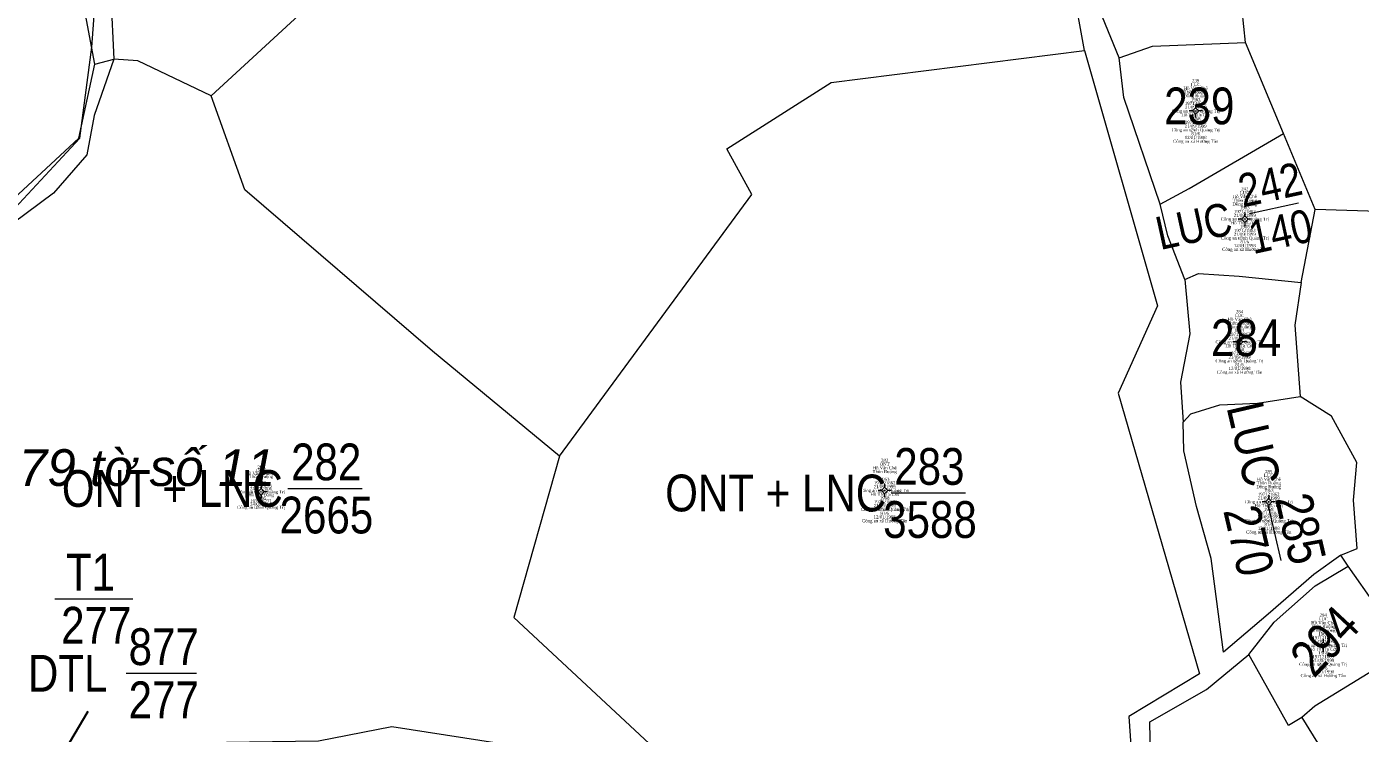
# Model space of a CAD drawing. Header units: metres. Extents: x 545779 to 547235, y 1841259 to 1843294.
# Drawn here: x 546664.7 to 546791.8, y 1842571.9 to 1842639.2 of the extents above; entities that cross this region are included whole.
import ezdxf
from ezdxf.enums import TextEntityAlignment as Align

# ---------------------------------------------------------------- set-up
doc = ezdxf.new("R2010")
doc.units = ezdxf.units.M
doc.header["$MEASUREMENT"] = 0
for name, color, linetype, lineweight in [('Level 10', 7, 'Continuous', 0), ('Level 11', 7, 'Continuous', 0), ('Level 13', 7, 'Continuous', 0), ('Level 14', 7, 'Continuous', 0), ('Level 15', 7, 'Continuous', 0), ('Level 18', 7, 'Continuous', 0), ('Level 23', 7, 'Continuous', 0), ('Level 31', 7, 'Continuous', 0), ('Level 55', 7, 'Continuous', 0)]:
    doc.layers.add(name, color=color, linetype=linetype, lineweight=lineweight)
doc.styles.add('Style-Vnariali', font='Vnariali.shx')
doc.styles.add('Style-vnarialNarrowI', font='vnarialNarrowI.shx')
doc.styles.add('Style-Vntimei', font='Vntimei.shx')
doc.dimstyles.get("Standard").update_dxf_attribs({"dimtxt": 0.18, "dimasz": 0.18, "dimexe": 0.18, "dimexo": 0.0625, "dimgap": 0.09, "dimtad": 0, "dimtih": 1, "dimtoh": 1, "dimdec": 4, "dimzin": 0, "dimdsep": 46, "dimtxsty": 'Standard', "dimcen": 0.09, "dimadec": 0, "dimazin": 0, "dimtfac": 1, "dimtdec": 4, "dimtofl": 0, "dimtmove": 0, "dimatfit": 3, "dimfxl": 1, "dimtolj": 1, "dimtzin": 0, "dimarcsym": 0})

# ---------------------------------------------------------------- blocks, each defined once
blk = doc.blocks.new('N_THUA_344')
at = {"layer": 'Level 13', "color": 230, "linetype": 'Continuous', "lineweight": 0, "style": 'Style-vnarialNarrowI'}
blk.add_text('239', height=3.49998, dxfattribs=at).set_placement((0.14329, -0.00001), align=Align.MIDDLE_CENTER)
blk = doc.blocks.new('N_THUA_347')
at = {"layer": 'Level 13', "color": 230, "linetype": 'Continuous', "lineweight": 13, "flags": 128}
blk.add_lwpolyline([(-2.833351, -0.004489), (2.480241, 0.002274)], dxfattribs=at)
at = {"layer": 'Level 13', "color": 230, "linetype": 'Continuous', "lineweight": 0, "style": 'Style-vnarialNarrowI'}
blk.add_text('242', height=3.499932, rotation=0.000103, dxfattribs=at).set_placement((-0.06549, 0.779374), align=Align.CENTER)
blk.add_text('LUC ', height=3.499932, rotation=0.000103, dxfattribs=at).set_placement((-3.772029, -0.004643), align=Align.MIDDLE_RIGHT)
blk.add_text('140', height=3.499932, rotation=0.000103, dxfattribs=at).set_placement((-0.04378, -0.783615), align=Align.TOP_CENTER)
blk = doc.blocks.new('N_THUA_401')
at = {"layer": 'Level 13', "color": 230, "linetype": 'Continuous', "lineweight": 0, "style": 'Style-vnarialNarrowI'}
blk.add_text('284', height=3.49998, dxfattribs=at).set_placement((0.107401, -0.00001), align=Align.MIDDLE_CENTER)
blk = doc.blocks.new('N_THUA_402')
at = {"layer": 'Level 13', "color": 230, "linetype": 'Continuous', "lineweight": 13, "flags": 128}
blk.add_lwpolyline([(-2.842974, 0.003965), (2.505695, 0.002591)], dxfattribs=at)
at = {"layer": 'Level 13', "color": 230, "linetype": 'Continuous', "lineweight": 0, "style": 'Style-vnarialNarrowI'}
blk.add_text('285', height=3.499923, rotation=359.999876, dxfattribs=at).set_placement((-0.034484, 0.786083), align=Align.CENTER)
blk.add_text('LUC ', height=3.499923, rotation=359.999876, dxfattribs=at).set_placement((-3.773615, 0.003494), align=Align.MIDDLE_RIGHT)
blk.add_text('270', height=3.499923, rotation=359.999876, dxfattribs=at).set_placement((-0.035537, -0.780878), align=Align.TOP_CENTER)
blk = doc.blocks.new('N_THUA_413')
at = {"layer": 'Level 13', "color": 230, "linetype": 'Continuous', "lineweight": 0, "style": 'Style-vnarialNarrowI'}
blk.add_text('294', height=3.49986, rotation=46.974933, dxfattribs=at).set_placement((0.071911, 0.080302), align=Align.MIDDLE_CENTER)
blk = doc.blocks.new('N_THUA_1132')
at = {"layer": 'Level 13', "color": 230, "linetype": 'Continuous', "lineweight": 13, "flags": 128}
blk.add_lwpolyline([(0, 0), (6.7, 0)], dxfattribs=at)
at = {"layer": 'Level 13', "color": 230, "linetype": 'Continuous', "lineweight": 0, "style": 'Style-vnarialNarrowI'}
blk.add_text('877', height=3.49998, dxfattribs=at).set_placement((3.589274, 0.77), align=Align.CENTER)
blk.add_text('877', height=3.49998, dxfattribs=at).set_placement((3.589274, 0.77), align=Align.CENTER)
blk.add_text('DTL ', height=3.49998, dxfattribs=at).set_placement((-0.656852, -0.01001), align=Align.MIDDLE_RIGHT)
blk.add_text('277', height=3.49998, dxfattribs=at).set_placement((3.589274, -0.79002), align=Align.TOP_CENTER)
blk = doc.blocks.new('TerminatorOpen_0.5')
at = {"color": 0, "linetype": 'ByBlock', "lineweight": -2}
for q in [(-1, 0.25), (-1, 0), (-1, -0.25)]:
    blk.add_line((0, 0), q, dxfattribs=at)
blk = doc.blocks.new('CENTRD')
at = {"layer": 'Level 11', "linetype": 'Continuous', "lineweight": 0}
h = blk.add_hatch(color=3, dxfattribs=at)
edge = h.paths.add_edge_path()
edge.add_arc((-0.0025, 0), 1.500056, 0, 360)
at = {"layer": 'Level 11', "color": 3, "linetype": 'Continuous', "lineweight": 0}
for p, q in [((-6.200231, 0), (-12.600469, 0)), ((0, 6.200231), (-6.200231, 0)), ((-6.200231, 0), (0, -6.200231)), ((0, 12.600469), (0, 6.200231)), ((6.200231, 0), (0, 6.200231)), ((0, -6.200231), (6.200231, 0)), ((12.400462, 0), (6.200231, 0)), ((0, -6.200231), (0, -12.600469))]:
    blk.add_line(p, q, dxfattribs=at)

msp = doc.modelspace()

# ---------------------------------------------------------------- linework, layer by layer
at = {"layer": 'Level 10', "color": 7, "linetype": 'Continuous', "lineweight": 0, "flags": 128}
for points in [[(546682.31, 1842632.64), (546711.33, 1842659.38), (546707.82, 1842666.5), (546728.87, 1842688.9)], [(546671.22, 1842635.66), (546670.15, 1842641.41), (546669.14, 1842643.48), (546669.13, 1842646.37), (546671.17, 1842648.61), (546672.86, 1842652.89), (546670.68, 1842658.73), (546667.7, 1842660.28), (546664.58, 1842663.46), (546661.08, 1842671.55), (546659.65, 1842675.3), (546657.92, 1842676.81)], [(546780.85, 1842637.72), (546779.88, 1842646.9), (546779.56, 1842650.78)], [(546679.37, 1842649.1), (546679.01, 1842648.38), (546676.43, 1842647.74), (546673.95, 1842645.45), (546672.76, 1842642.14), (546673.04, 1842636.12)], [(546765.52, 1842636.96), (546763.28, 1842649.17)], [(546768.82, 1842636.26), (546764.56, 1842646.66)], [(546715.5, 1842598.3), (546733.83, 1842623.23), (546731.42, 1842627.58), (546741.37, 1842633.9), (546765.52, 1842636.96)], [(546765.52, 1842636.96), (546772.46, 1842612.63), (546768.72, 1842604.3), (546776.48, 1842577.58), (546769.74, 1842573.51), (546770.14, 1842567.5), (546759.72, 1842560.31), (546747.83, 1842553.77), (546735.12, 1842560.61)], [(546768.82, 1842636.26), (546771.98, 1842637.35), (546780.85, 1842637.72)], [(546784.47, 1842629.03), (546780.85, 1842637.72)], [(546682.31, 1842632.64), (546675.32, 1842635.97), (546673.04, 1842636.12)], [(546772.71, 1842622.32), (546769.25, 1842632.48), (546768.82, 1842636.26)], [(546715.5, 1842598.3), (546703.39, 1842608.32), (546685.51, 1842623.68), (546682.31, 1842632.64)], [(546772.71, 1842622.32), (546775.48, 1842623.79), (546784.47, 1842629.03)], [(546787.48, 1842621.8), (546784.47, 1842629.03)], [(546775.06, 1842615.15), (546773.44, 1842619.31), (546772.71, 1842622.32)], [(546786.16, 1842614.85), (546787.48, 1842621.8)], [(546806.93, 1842561.53), (546825.1, 1842574.5), (546854.03, 1842595.06), (546816.64, 1842620.88), (546787.48, 1842621.8)], [(546775.06, 1842615.15), (546776.38, 1842615.72), (546780.24, 1842615.46), (546786.16, 1842614.85)], [(546775.06, 1842615.15), (546775.55, 1842609.96), (546774.66, 1842605.35), (546774.92, 1842601.56)], [(546786.16, 1842614.85), (546785.54, 1842610.78), (546786.04, 1842604)], [(546774.92, 1842601.56), (546775.65, 1842602.33), (546778.39, 1842603.2), (546781.98, 1842603.35), (546786.04, 1842604)], [(546789.92, 1842588.89), (546791.47, 1842589.5), (546791.13, 1842594.12), (546791.45, 1842597.7), (546789.04, 1842602.12), (546786.04, 1842604)], [(546789.92, 1842588.89), (546787.35, 1842587.02), (546783.02, 1842583.26), (546778.76, 1842579.63), (546777.57, 1842588.56), (546776.19, 1842593.52), (546774.96, 1842598.81), (546774.92, 1842601.56)], [(546715.5, 1842598.3), (546711.15, 1842582.94), (546735.12, 1842560.61)], [(546790.63, 1842587.83), (546789.92, 1842588.89)], [(546781.17, 1842579.43), (546783.59, 1842582.51), (546787.49, 1842585.95), (546790.63, 1842587.83)], [(546795.89, 1842580.35), (546790.63, 1842587.83)], [(546795.89, 1842580.35), (546793.52, 1842578.22), (546787.45, 1842574.49), (546786.23, 1842573.41)], [(546768.5, 1842504.58), (546772.41, 1842517.25), (546764.23, 1842544.27), (546763.42, 1842550.24), (546771.92, 1842563.27), (546771.73, 1842573.01), (546777.13, 1842576.08), (546781.17, 1842579.43)], [(546786.23, 1842573.41), (546784.93, 1842572.65), (546781.17, 1842579.43)], [(546786.23, 1842573.41), (546789.46, 1842568.18), (546790.97, 1842564.61), (546792.4, 1842564.82)]]:
    msp.add_lwpolyline(points, dxfattribs=at)
at = {"layer": 'Level 13', "color": 230, "linetype": 'Continuous', "lineweight": 13, "flags": 128}
for points in [[(546689.6, 1842595.23), (546696.7, 1842595.23)], [(546747.08, 1842594.8), (546754.16, 1842594.8)]]:
    msp.add_lwpolyline(points, dxfattribs=at)
at = {"layer": 'Level 14', "color": 2, "linetype": 'Continuous', "lineweight": 13, "flags": 128}
msp.add_lwpolyline([(546667.4, 1842584.73), (546674.84, 1842584.73)], dxfattribs=at)
at = {"layer": 'Level 18', "color": 1, "linetype": 'Continuous', "lineweight": 0}
for p, q in [((546670.94, 1842637.27), (546672.31, 1842656.01)), ((546669.8, 1842628.59), (546670.94, 1842637.27)), ((546660.44, 1842618.53), (546669.8, 1842628.59))]:
    msp.add_line(p, q, dxfattribs=at)
at = {"layer": 'Level 23', "color": 12, "linetype": 'Continuous', "lineweight": 0, "flags": 128}
for points in [[(546765.52, 1842636.96), (546763.28, 1842649.17)], [(546768.82, 1842636.26), (546764.56, 1842646.66)], [(546765.52, 1842636.96), (546772.46, 1842612.63), (546768.72, 1842604.3), (546776.48, 1842577.58), (546769.74, 1842573.51), (546770.14, 1842567.5), (546759.72, 1842560.31), (546747.83, 1842553.77), (546735.12, 1842560.61)], [(546772.71, 1842622.32), (546769.25, 1842632.48), (546768.82, 1842636.26)], [(546775.06, 1842615.15), (546773.44, 1842619.31), (546772.71, 1842622.32)], [(546775.06, 1842615.15), (546775.55, 1842609.96), (546774.66, 1842605.35), (546774.92, 1842601.56)], [(546789.92, 1842588.89), (546787.35, 1842587.02), (546783.02, 1842583.26), (546778.76, 1842579.63), (546777.57, 1842588.56), (546776.19, 1842593.52), (546774.96, 1842598.81), (546774.92, 1842601.56)], [(546790.63, 1842587.83), (546789.92, 1842588.89)], [(546781.17, 1842579.43), (546783.59, 1842582.51), (546787.49, 1842585.95), (546790.63, 1842587.83)], [(546768.5, 1842504.58), (546772.41, 1842517.25), (546764.23, 1842544.27), (546763.42, 1842550.24), (546771.92, 1842563.27), (546771.73, 1842573.01), (546777.13, 1842576.08), (546781.17, 1842579.43)]]:
    msp.add_lwpolyline(points, dxfattribs=at)
at = {"layer": 'Level 31', "color": 4, "linetype": 'Continuous', "lineweight": 0, "flags": 128}
for points in [[(546660.5, 1842618.21), (546661.7, 1842621.21), (546669.69, 1842628.59), (546671.22, 1842635.66)], [(546673.04, 1842636.12), (546671.15, 1842630.75), (546670.47, 1842627.01), (546667.28, 1842623.36), (546662.05, 1842619.47), (546662.09, 1842615.96), (546661.24, 1842608.37), (546661.06, 1842602.94), (546663.39, 1842584.72), (546663.05, 1842571.45), (546671.76, 1842567.26), (546683.78, 1842571.02)], [(546671.22, 1842635.66), (546673.04, 1842636.12)], [(546728.14, 1842552.57), (546729.27, 1842559.94), (546719.14, 1842569.41), (546709.75, 1842570.93), (546699.53, 1842572.53), (546692.53, 1842571.17), (546683.78, 1842571.02)]]:
    msp.add_lwpolyline(points, dxfattribs=at)

# ---------------------------------------------------------------- block references
at = {"layer": 'Level 11', "color": 3, "linetype": 'Continuous', "lineweight": 0, "xscale": 0.049998, "yscale": 0.049998, "zscale": 0.049998}
for p in [(546776.1, 1842631.19), (546780.78, 1842620.89), (546780.28, 1842609.19), (546687.06, 1842594.91), (546746.47, 1842595.04), (546783.06, 1842593.96), (546788.25, 1842580.29)]:
    msp.add_blockref('CENTRD', p, dxfattribs=at)
at = {"layer": 'Level 13', "color": 230, "linetype": 'Continuous', "lineweight": 0}
for name, p in [('N_THUA_344', (546776.3, 1842631.67)), ('N_THUA_401', (546780.8, 1842609.59)), ('N_THUA_413', (546788.31, 1842580.63)), ('N_THUA_1132', (546674.2, 1842577.64))]:
    msp.add_blockref(name, p, dxfattribs=at)
for name, p, xscale, yscale, zscale, rotation in [('N_THUA_347', (546783.73, 1842621.96), 0.9, 0.9, 0.9, 12.364916), ('N_THUA_402', (546783.65, 1842590.8), 0.999999, 0.999999, 0.999999, 283.089627)]:
    msp.add_blockref(name, p, dxfattribs=dict(at, xscale=xscale, yscale=yscale, zscale=zscale, rotation=rotation))

# ---------------------------------------------------------------- texts
at = {"layer": 'Level 13', "color": 230, "linetype": 'Continuous', "lineweight": 0, "style": 'Style-vnarialNarrowI'}
for s, p in [('282', (546693.27, 1842596.01)), ('283', (546750.73, 1842595.58))]:
    msp.add_text(s, height=3.5, dxfattribs=at).set_placement(p, align=Align.CENTER)
for p in [(546689.13, 1842595.23), (546746.61, 1842594.8)]:
    msp.add_text('ONT + LNC', height=3.5, dxfattribs=at).set_placement(p, align=Align.MIDDLE_RIGHT)
for s, p in [('2665', (546693.29, 1842594.45)), ('3588', (546750.79, 1842594.02))]:
    msp.add_text(s, height=3.5, dxfattribs=at).set_placement(p, align=Align.TOP_CENTER)
at = {"layer": 'Level 14', "color": 2, "linetype": 'Continuous', "lineweight": 0, "style": 'Style-vnarialNarrowI'}
msp.add_text('T1', height=3.5, dxfattribs=at).set_placement((546670.81, 1842585.51), align=Align.CENTER)
msp.add_text('277', height=3.5, dxfattribs=at).set_placement((546671.36, 1842583.95), align=Align.TOP_CENTER)
at = {"layer": 'Level 15', "color": 3, "linetype": 'Continuous', "lineweight": 0, "char_height": 0.3, "attachment_point": 5, "style": 'Style-Vntimei'}
for s, insert, line_spacing_factor in [('239\\PLUC\\PHå V¨n Chª\\PTh«n Ruéng\\P§ång Ruéng\\P1963\\P197121862\\P21/09/1999\\PC«ng an t∅nh Qu¶ng TrÞ\\PHå ThÞ Ta Cít\\P1968\\P197121863\\P21/09/1999\\PC«ng an t∅nh Qu¶ng TrÞ\\P81/6\\P12/01/1998\\PC«ng an x· H\xadíng T©n\\P', (546776.1, 1842631.14), 0.72), ('242\\PLUC\\PHå V¨n Chª\\PTh«n Ruéng\\P§ång Ruéng\\P1963\\P197121862\\P21/09/1999\\PC«ng an t∅nh Qu¶ng TrÞ\\PHå ThÞ Ta Cít\\P1968\\P197121863\\P21/09/1999\\PC«ng an t∅nh Qu¶ng TrÞ\\P81/6\\P12/01/1998\\PC«ng an x· H\xadíng T©n\\P', (546780.78, 1842620.84), 0.72), ('284\\PLUC\\PHå V¨n Chª\\PTh«n Ruéng\\P§ång Ruéng\\P1963\\P197121862\\P21/09/1999\\PC«ng an t∅nh Qu¶ng TrÞ\\PHå ThÞ Ta Cít\\P1968\\P197121863\\P21/09/1999\\PC«ng an t∅nh Qu¶ng TrÞ\\P81/6\\P12/01/1998\\PC«ng an x· H\xadíng T©n\\P', (546780.28, 1842609.14), 0.72), ('283\\PONT\\PHå V¨n Chª\\PTh«n Ruéng\\P \\P1963\\P197121862\\P21/09/1999\\PC«ng an t∅nh Qu¶ng TrÞ\\PHå ThÞ Ta Cít\\P1968\\P197121863\\P21/09/1999\\PC«ng an t∅nh Qu¶ng TrÞ\\P81/6\\P12/01/1998\\PC«ng an x· H\xadíng T©n\\P', (546746.47, 1842594.99), 0.72), ('282\\PONT\\PHå V¨n Ph\xad¬ng\\PTh«n Ruéng\\P \\P1982\\P197236275\\P24/02/2006\\PC«ng an t∅nh Qu¶ng TrÞ\\PHå ThÞ §¼ng\\P1986\\P197236271\\P24/02/2006\\PC«ng an t∅nh Qu¶ng TrÞ\\P \\P \\P \\P', (546687.06, 1842594.86), 0.585), ('285\\PLUC\\PHå V¨n Chª\\PTh«n Ruéng\\P§ång Ruéng\\P1963\\P197121862\\P21/09/1999\\PC«ng an t∅nh Qu¶ng TrÞ\\PHå ThÞ Ta Cít\\P1968\\P197121863\\P21/09/1999\\PC«ng an t∅nh Qu¶ng TrÞ\\P81/6\\P12/01/1998\\PC«ng an x· H\xadíng T©n\\P', (546783.06, 1842593.91), 0.72), ('294\\PLUC\\PHå V¨n Chª\\PTh«n Ruéng\\P§ång Ruéng\\P1963\\P197121862\\P21/09/1999\\PC«ng an t∅nh Qu¶ng TrÞ\\PHå ThÞ Ta Cít\\P1968\\P197121863\\P21/09/1999\\PC«ng an t∅nh Qu¶ng TrÞ\\P81/6\\P12/01/1998\\PC«ng an x· H\xadíng T©n\\P', (546788.25, 1842580.24), 0.72)]:
    msp.add_mtext(s, dxfattribs=dict(at, insert=insert, line_spacing_factor=line_spacing_factor))
at = {"layer": 'Level 55', "color": 230, "linetype": 'Continuous', "lineweight": 0, "style": 'Style-Vnariali'}
msp.add_text('Thöa 179 tê sè 11', height=3.5, dxfattribs=at).set_placement((546668.39, 1842597.22), align=Align.MIDDLE_CENTER)

# ---------------------------------------------------------------- leaders
at = {"layer": 'Level 13', "color": 230, "linetype": 'Continuous', "lineweight": 13}
msp.add_leader([(546666.55, 1842567.23), (546670.6, 1842574.03)], dimstyle='Standard', override={"dimtxt": 1.75, "dimasz": 1.75, "dimgap": 0, "dimtxsty": 'Style-Vntimei', "dimldrblk": 'TerminatorOpen_0.5'}, dxfattribs=at)

doc.saveas('drawing.dxf')
